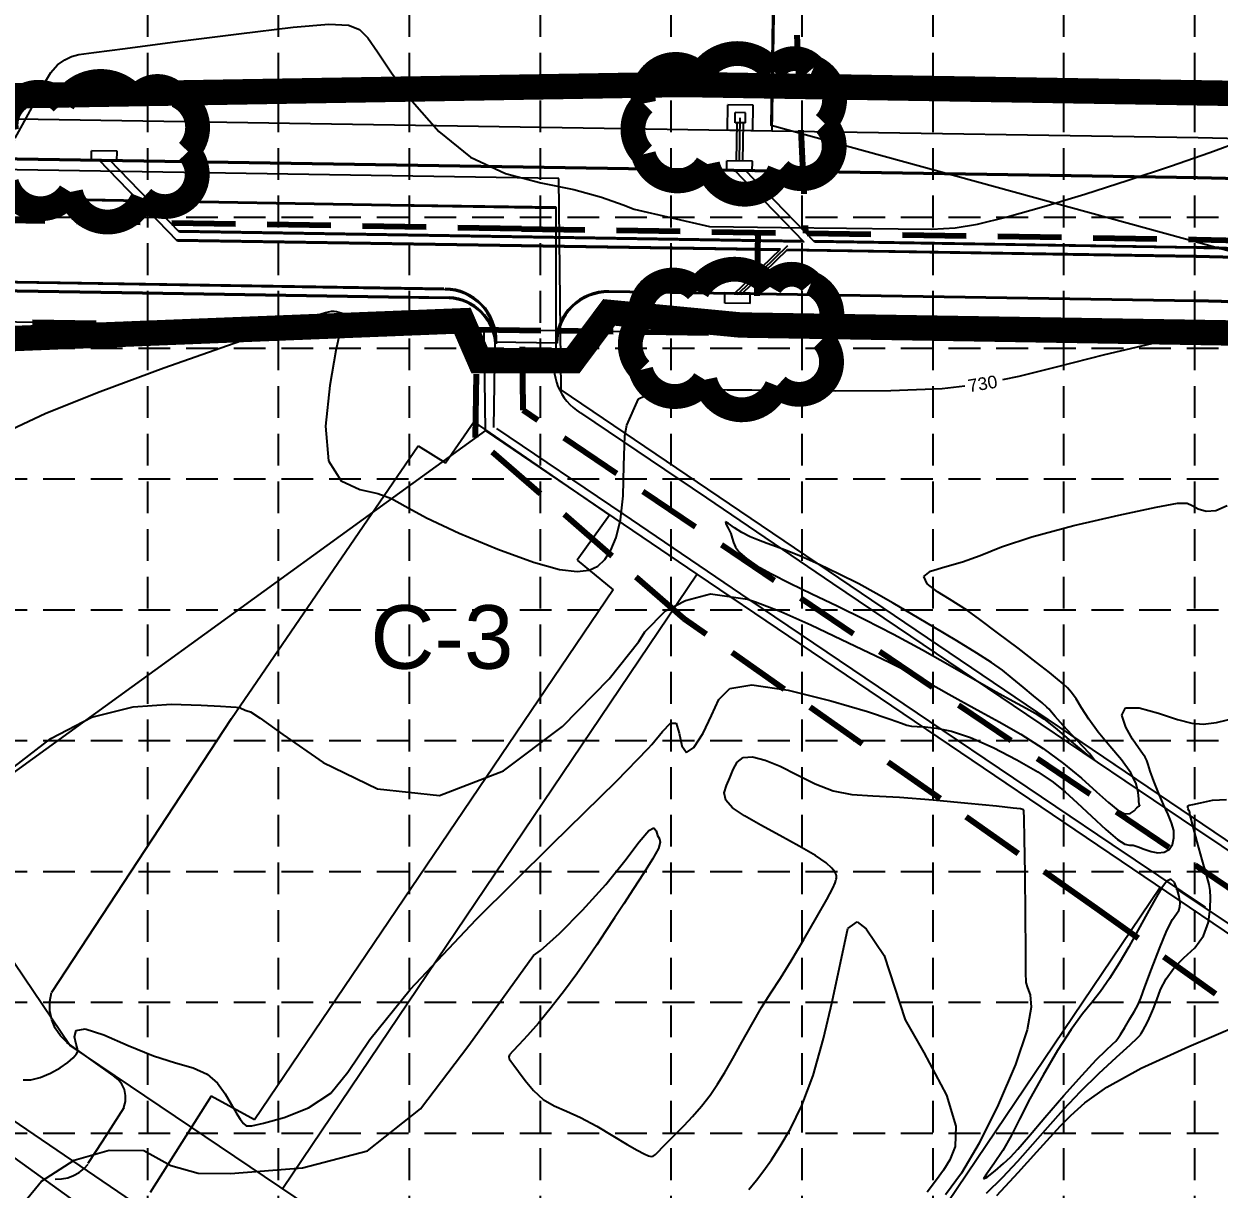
# Model space of a CAD drawing. Extents: x 3769 to 7071, y 3587 to 5652.
# Drawn here: x 4753.4 to 5223.6, y 4494.7 to 4953.3 of the extents above; entities that cross this region are included whole.
import ezdxf
from ezdxf.enums import TextEntityAlignment as Align

# ---------------------------------------------------------------- set-up
doc = ezdxf.new("R2010")
doc.units = 0
doc.header["$LTSCALE"] = 100
doc.header["$MEASUREMENT"] = 0
for name, pattern in [('CENTERX2', [4, 2.5, -0.5, 0.5, -0.5]), ('DASHED2', [0.375, 0.25, -0.125]), ('HIDDEN', [0.375, 0.25, -0.125])]:
    doc.linetypes.add(name, pattern=pattern)
doc.layers.get('0').update_dxf_attribs({"linetype": 'CONTINUOUS'})
for name, color, linetype in [('1 STORM PIPE', 5, 'CONTINUOUS'), ('ADJACENT', 3, 'CONTINUOUS'), ('BOUNDARY', 1, 'CONTINUOUS'), ('DRAINAGE', 12, 'DASHED2'), ('EC', 43, 'CONTINUOUS'), ('GRID', 254, 'HIDDEN'), ('LEGEND', 7, 'CONTINUOUS'), ('Limits of disturbance', 1, 'CONTINUOUS'), ('LOTLINE', 5, 'CONTINUOUS'), ('OLD-LINE', 4, 'DASHED2'), ('P-PARKLT', 7, 'CONTINUOUS'), ('P-PAVRD', 6, 'CONTINUOUS'), ('PC', 43, 'CONTINUOUS'), ('ROAD', 7, 'CONTINUOUS')]:
    doc.layers.add(name, color=color, linetype=linetype)
doc.styles.get("Standard").update_dxf_attribs({"font": 'ARIAL.TTF'})

msp = doc.modelspace()

# ---------------------------------------------------------------- linework, layer by layer
at = {"color": 7}
for p, q in [((5215.14, 4892.51), (4721.15, 4900.34)), ((5215.15, 4893.01), (4721.16, 4900.84)), ((4919.16, 4848.69), (4729.37, 4851.7)), ((4918.52, 4849.2), (4729.38, 4852.2)), ((5214.37, 4844.01), (4983.51, 4847.67)), ((5214.38, 4844.51), (4983.52, 4848.17)), ((4963.2, 4827.64), (4938.83, 4828.07))]:
    msp.add_line(p, q, dxfattribs=at)
msp.add_lwpolyline([(5276.58, 5540.48), (6243.48, 4961.4), (6026.44, 4644.59), (5047.33, 4913.34), (5057.11, 5540.48)], dxfattribs=at)
for centre, radius, start, end in [((5205.25, 4268.59), 624, 73, 89.09194), ((5205.25, 4268.59), 624.5, 73, 89.09194), ((4918.84, 4828.69), 20, 358.9743, 89.0919), ((4918.84, 4828.69), 20.5, 358.9743, 89.0919), ((4983.2, 4827.67), 20.5, 89.0919, 180.1061), ((4983.2, 4827.67), 20, 89.0919, 180.1061), ((5205.25, 4268.59), 575.5, 73, 89.09194), ((5205.25, 4268.59), 576, 73, 89.09194)]:
    msp.add_arc(centre, radius, start, end, dxfattribs=at)
at = {"layer": '1 STORM PIPE'}
for p, q in [((5030.16, 4911.44), (5030.32, 4921.44)), ((5040.32, 4921.28), (5030.32, 4921.44)), ((5040.16, 4911.28), (5040.32, 4921.28)), ((5033.21, 4914.39), (5033.27, 4918.39)), ((5037.21, 4914.33), (5033.21, 4914.39)), ((5037.27, 4918.33), (5033.27, 4918.39)), ((5033.72, 4899.38), (5033.96, 4914.38)), ((5036.22, 4899.34), (5036.46, 4914.34)), ((5037.21, 4914.33), (5037.27, 4918.33)), ((5040.16, 4911.28), (5030.16, 4911.44)), ((4779.94, 4899.4), (4780, 4903.4)), ((4790, 4903.25), (4780, 4903.4)), ((4789.94, 4899.25), (4790, 4903.25)), ((4789.94, 4899.25), (4779.94, 4899.4)), ((4813.82, 4867.86), (4782.82, 4899.86)), ((4814.62, 4871.35), (4787.07, 4899.79)), ((5029.91, 4895.44), (5029.97, 4899.44)), ((5039.9, 4895.28), (5029.91, 4895.44)), ((5039.97, 4899.28), (5029.97, 4899.44)), ((5060.34, 4867.46), (5032.79, 4895.9)), ((5064.59, 4867.39), (5037.03, 4895.83)), ((5039.9, 4895.28), (5039.97, 4899.28)), ((5059.85, 4867.96), (4814.13, 4871.86)), ((5051.01, 4864.6), (4813.33, 4868.37)), ((5050.5, 4864.11), (4813.82, 4867.86)), ((5060.34, 4867.46), (4814.62, 4871.35)), ((5214.71, 4865.51), (5064.09, 4867.9)), ((5214.7, 4865.01), (5064.59, 4867.39)), ((5032.72, 4846.89), (5051.01, 4864.6)), ((5035.55, 4846.85), (5053.83, 4864.56)), ((5214.65, 4861.51), (5053.33, 4864.07)), ((5214.66, 4862.01), (5053.83, 4864.56)), ((5029.08, 4843.45), (5029.14, 4847.45)), ((5039.14, 4847.29), (5029.14, 4847.45)), ((5039.08, 4843.29), (5039.14, 4847.29)), ((5039.08, 4843.29), (5029.08, 4843.45))]:
    msp.add_line(p, q, dxfattribs=at)
at = {"layer": '1 STORM PIPE', "linetype": 'CENTERX2'}
for p, q in [((5034.97, 4899.36), (5035.24, 4916.36)), ((5034.14, 4846.87), (5053.94, 4866.06))]:
    msp.add_line(p, q, dxfattribs=at)
at = {"layer": '1 STORM PIPE'}
for radius, start in [(596.5, 80.0004), (597, 80.05295), (593, 73), (593.5, 73)]:
    msp.add_arc((5205.25, 4268.59), radius, start, 89.09194, dxfattribs=at)
at = {"layer": 'ADJACENT', "color": 7}
for p, q in [((4934.5, 4832.95), (4704.23, 4836.6)), ((4934.92, 4793.22), (4934.5, 4832.95)), ((4964.75, 4809.25), (4964.5, 4832.47)), ((5035.07, 4761.63), (4964.75, 4809.25)), ((4934.92, 4793.22), (4716.3, 4634.7)), ((5018.25, 4736.79), (4934.92, 4793.22)), ((5217.24, 4638.28), (5035.07, 4761.63)), ((5320.74, 4568.19), (5035.07, 4761.63)), ((5018.25, 4736.79), (4855.26, 4494.84)), ((5303.92, 4543.35), (5018.25, 4736.79)), ((4674.38, 4694.86), (4771.53, 4551.24)), ((5200.42, 4613.44), (5037.72, 4371.92)), ((5140.54, 4302.66), (4771.53, 4551.24))]:
    msp.add_line(p, q, dxfattribs=at)
at = {"layer": 'BOUNDARY', "color": 7}
for p, q in [((4963.87, 4892.49), (4709.01, 4896.53)), ((4963.87, 4892.49), (4709.01, 4896.53)), ((4964.5, 4832.47), (4963.87, 4892.49)), ((4964.5, 4832.47), (4963.87, 4892.49)), ((5214.13, 4828.51), (4964.5, 4832.47)), ((5214.13, 4828.51), (4964.5, 4832.47))]:
    msp.add_line(p, q, dxfattribs=at)
msp.add_arc((5205.25, 4268.59), 560, 73, 89.0919, dxfattribs=at)
msp.add_arc((5205.25, 4268.59), 560, 73, 89.0919, dxfattribs=at)
at = {"layer": 'DRAINAGE', "color": 3, "lineweight": 80}
for p, q in [((5050.94, 5098.79), (5060.86, 4870.95)), ((4949.08, 4872.72), (4682.26, 4876.95)), ((4949.08, 4872.72), (5214.76, 4868.51)), ((5042.11, 4871.25), (5041.48, 4831.25)), ((5214.76, 4868.51), (5242.36, 4867.88)), ((4931.76, 4832.99), (4716.9, 4836.4)), ((4931.09, 4790.51), (4931.76, 4832.99)), ((4931.76, 4832.99), (4964.5, 4832.47)), ((4949.83, 4801.23), (4949.5, 4832.71)), ((5060.23, 4830.95), (4964.5, 4832.47)), ((5452.37, 4460.95), (4949.83, 4801.23)), ((5013.17, 4719.18), (4931.09, 4790.51)), ((5175.2, 4605.24), (5013.17, 4719.18)), ((5283.17, 4527.87), (5175.2, 4605.24))]:
    msp.add_line(p, q, dxfattribs=at)
at = {"layer": 'EC', "color": 44}
for p, q in [((4837.88, 4949.45, 732), (4859.33, 4951.99, 732)), ((4859.33, 4951.99, 732), (4873.32, 4953.18, 732)), ((4873.32, 4953.18, 732), (4881.09, 4952.89, 732)), ((4881.09, 4952.89, 732), (4885.38, 4951.13, 732)), ((4813.75, 4946.36, 732), (4837.88, 4949.45, 732)), ((4885.38, 4951.13, 732), (4888.68, 4947.79, 732)), ((4888.68, 4947.79, 732), (4892.48, 4942.33, 732)), ((4780.89, 4942.09, 732), (4793.2, 4943.68, 732)), ((4793.2, 4943.68, 732), (4813.75, 4946.36, 732)), ((4892.48, 4942.33, 732), (4897.98, 4934.09, 732)), ((4766.61, 4937.18, 732), (4769.46, 4939.2, 732)), ((4769.46, 4939.2, 732), (4772.15, 4940.45, 732)), ((4772.15, 4940.45, 732), (4775.03, 4941.23, 732)), ((4775.03, 4941.23, 732), (4780.89, 4942.09, 732)), ((4761.26, 4929.67, 732), (4763.9, 4934.19, 732)), ((4763.9, 4934.19, 732), (4766.61, 4937.18, 732)), ((4897.98, 4934.09, 732), (4906.11, 4922.94, 732)), ((4757.22, 4921.78, 732), (4761.26, 4929.67, 732)), ((4749.99, 4908.35, 732), (4757.22, 4921.78, 732)), ((4906.11, 4922.94, 732), (4916.67, 4910.98, 732)), ((4916.67, 4910.98, 732), (4929.13, 4900.85, 732)), ((5219.91, 4902.77, 732), (5233.42, 4907.65, 732)), ((4929.13, 4900.85, 732), (4942.88, 4894.47, 732)), ((5204.51, 4897.37, 732), (5219.91, 4902.77, 732)), ((5187.78, 4891.76, 732), (5204.51, 4897.37, 732)), ((4942.88, 4894.47, 732), (4956.81, 4890.82, 732)), ((4956.81, 4890.82, 732), (4969.71, 4888.16, 732)), ((5170.81, 4886.31, 732), (5187.78, 4891.76, 732)), ((4969.71, 4888.16, 732), (4980.56, 4885.15, 732)), ((5154.65, 4881.41, 732), (5170.81, 4886.31, 732)), ((4980.56, 4885.15, 732), (4989.1, 4882.09, 732)), ((4989.1, 4882.09, 732), (4993.42, 4880.41, 732)), ((5140.26, 4877.37, 732), (5154.65, 4881.41, 732)), ((4993.42, 4880.41, 732), (5023.14, 4873.54, 732)), ((5128.57, 4874.51, 732), (5140.26, 4877.37, 732)), ((5023.14, 4873.54, 732), (5051.43, 4873.18, 732)), ((5051.43, 4873.18, 732), (5077.04, 4872.86, 732)), ((5077.04, 4872.86, 732), (5097.28, 4872.61, 732)), ((5097.28, 4872.61, 732), (5110.57, 4872.52, 732)), ((5110.57, 4872.52, 732), (5119.71, 4873.01, 732)), ((5119.71, 4873.01, 732), (5128.57, 4874.51, 732)), ((5198.82, 4763.14, 728), (5207.23, 4764.61, 728)), ((5207.23, 4764.61, 728), (5211.01, 4764.67, 728)), ((5211.01, 4764.67, 728), (5212.96, 4763.79, 728)), ((5212.96, 4763.79, 728), (5215.37, 4762.48, 728)), ((5222.31, 4761.73, 728), (5226.72, 4763.72, 728)), ((5166.43, 4755.83, 728), (5184.17, 4760.01, 728)), ((5184.17, 4760.01, 728), (5198.82, 4763.14, 728)), ((5215.37, 4762.48, 728), (5218.54, 4761.51, 728)), ((5218.54, 4761.51, 728), (5222.31, 4761.73, 728)), ((5149.94, 4751.41, 728), (5166.43, 4755.83, 728)), ((5137.97, 4747.44, 728), (5149.94, 4751.41, 728)), ((5129.54, 4744.12, 728), (5137.97, 4747.44, 728)), ((5115.73, 4739.59, 728), (5122.6, 4741.52, 728)), ((5122.6, 4741.52, 728), (5129.54, 4744.12, 728)), ((5107.39, 4735.77, 728), (5110.07, 4737.88, 728)), ((5108.81, 4732.91, 728), (5107.39, 4735.77, 728)), ((5110.07, 4737.88, 728), (5115.73, 4739.59, 728)), ((5112.88, 4729.72, 728), (5108.81, 4732.91, 728)), ((5005.75, 4722.25, 728), (5013.65, 4726.35, 728)), ((5013.65, 4726.35, 728), (5023.47, 4729, 728)), ((5023.47, 4729, 728), (5038.08, 4726.82, 728)), ((5038.08, 4726.82, 728), (5041.27, 4725.81, 728)), ((5117.48, 4726.85, 728), (5112.88, 4729.72, 728)), ((5121.1, 4724.65, 728), (5117.48, 4726.85, 728)), ((4997.63, 4714.01, 728), (5005.75, 4722.25, 728)), ((5041.27, 4725.81, 728), (5051.15, 4721.98, 728)), ((5051.15, 4721.98, 728), (5062.92, 4716.78, 728)), ((5124.6, 4722.36, 728), (5121.1, 4724.65, 728)), ((5129.42, 4718.91, 728), (5124.6, 4722.36, 728)), ((5062.92, 4716.78, 728), (5075.06, 4711.06, 728)), ((5136.46, 4713.66, 728), (5129.42, 4718.91, 728)), ((4995.34, 4710.21, 728), (4997.63, 4714.01, 728)), ((5144.5, 4707.56, 728), (5136.46, 4713.66, 728)), ((4983.64, 4695.49, 728), (4995.34, 4710.21, 728)), ((5075.06, 4711.06, 728), (5085.77, 4705.89, 728)), ((5151.74, 4701.98, 728), (5144.5, 4707.56, 728)), ((5085.77, 4705.89, 728), (5093.75, 4702.03, 728)), ((5093.75, 4702.03, 728), (5099.58, 4699.18, 728)), ((5099.58, 4699.18, 728), (5104.35, 4696.75, 728)), ((5156.82, 4697.98, 728), (5151.74, 4701.98, 728)), ((5160.07, 4695.33, 728), (5156.82, 4697.98, 728)), ((4965.25, 4676.76, 728), (4983.64, 4695.49, 728)), ((5031.16, 4691.7, 726), (5039.79, 4693.13, 726)), ((5039.79, 4693.13, 726), (5054.12, 4691.06, 726)), ((5104.35, 4696.75, 728), (5108.92, 4694.26, 728)), ((5108.92, 4694.26, 728), (5113.29, 4691.78, 728)), ((5162.23, 4693.5, 728), (5160.07, 4695.33, 728)), ((5163.94, 4691.95, 728), (5162.23, 4693.5, 728)), ((5026.76, 4687.34, 726), (5031.16, 4691.7, 726)), ((5054.12, 4691.06, 726), (5070.81, 4686.93, 726)), ((5113.29, 4691.78, 728), (5117.25, 4689.52, 728)), ((5117.25, 4689.52, 728), (5120.77, 4687.54, 728)), ((5165.55, 4690.18, 728), (5163.94, 4691.95, 728)), ((5167.33, 4687.71, 728), (5165.55, 4690.18, 728)), ((4780.09, 4680.39, 728), (4796.39, 4684.54, 728)), ((4796.39, 4684.54, 728), (4811.27, 4685.55, 728)), ((4811.27, 4685.55, 728), (4823.09, 4685.13, 728)), ((4823.09, 4685.13, 728), (4830.68, 4684.72, 728)), ((4830.68, 4684.72, 728), (4834.84, 4684.51, 728)), ((4834.84, 4684.51, 728), (4836.86, 4684.4, 728)), ((4836.86, 4684.4, 728), (4837.88, 4684.27, 728)), ((4837.88, 4684.27, 728), (4838.44, 4684.11, 728)), ((4838.44, 4684.11, 728), (4838.9, 4683.88, 728)), ((4838.9, 4683.88, 728), (4839.57, 4683.57, 728)), ((5023.92, 4681.08, 726), (5026.76, 4687.34, 726)), ((5070.81, 4686.93, 726), (5085.32, 4682.64, 726)), ((5120.77, 4687.54, 728), (5124.66, 4685.4, 728)), ((5124.66, 4685.4, 728), (5129.89, 4682.57, 728)), ((5169.53, 4684.16, 728), (5167.33, 4687.71, 728)), ((5172.37, 4679.68, 728), (5169.53, 4684.16, 728)), ((5185.37, 4681.25, 726), (5186.73, 4684.15, 726)), ((5186.73, 4684.15, 726), (5192.11, 4684.05, 726)), ((5192.11, 4684.05, 726), (5199.77, 4681.99, 726)), ((4764, 4671.99, 728), (4780.09, 4680.39, 728)), ((4839.57, 4683.57, 728), (4840.39, 4683.25, 728)), ((4840.39, 4683.25, 728), (4841.25, 4682.98, 728)), ((4841.25, 4682.98, 728), (4842.49, 4682.49, 728)), ((4842.49, 4682.49, 728), (4846.26, 4680.05, 728)), ((4846.26, 4680.05, 728), (4855.2, 4673.59, 728)), ((5020.56, 4674.15, 726), (5023.92, 4681.08, 726)), ((5085.32, 4682.64, 726), (5094.24, 4679.71, 726)), ((5094.24, 4679.71, 726), (5098.66, 4678.07, 726)), ((5129.89, 4682.57, 728), (5137.12, 4678.61, 728)), ((5176.05, 4674.55, 728), (5172.37, 4679.68, 728)), ((5186.93, 4676.55, 726), (5185.37, 4681.25, 726)), ((5199.77, 4681.99, 726), (5207.26, 4679.56, 726)), ((5207.26, 4679.56, 726), (5212.83, 4678.07, 726)), ((5222.61, 4678.37, 726), (5229.73, 4680.07, 726)), ((4942.08, 4659.26, 728), (4965.25, 4676.76, 728)), ((5000.47, 4669.73, 726), (5004.66, 4674.8, 726)), ((5004.66, 4674.8, 726), (5007.83, 4678.02, 726)), ((5007.83, 4678.02, 726), (5009.96, 4678.02, 726)), ((5009.96, 4678.02, 726), (5011.21, 4674.2, 726)), ((5098.66, 4678.07, 726), (5100.81, 4677.28, 726)), ((5100.81, 4677.28, 726), (5102.62, 4676.92, 726)), ((5102.62, 4676.92, 726), (5104.86, 4676.75, 726)), ((5104.86, 4676.75, 726), (5107.98, 4676.57, 726)), ((5107.98, 4676.57, 726), (5112.4, 4676.12, 726)), ((5112.4, 4676.12, 726), (5118.29, 4674.93, 726)), ((5118.29, 4674.93, 726), (5125.8, 4672.48, 726)), ((5137.12, 4678.61, 728), (5145.63, 4673.7, 728)), ((5180.59, 4669.06, 728), (5176.05, 4674.55, 728)), ((5189.59, 4671.8, 726), (5186.93, 4676.55, 726)), ((5212.83, 4678.07, 726), (5217.4, 4677.71, 726)), ((5217.4, 4677.71, 726), (5222.61, 4678.37, 726)), ((4749.56, 4660.88, 728), (4764, 4671.99, 728)), ((4855.2, 4673.59, 728), (4871.1, 4662.54, 728)), ((4998.99, 4668.13, 726), (5000.47, 4669.73, 726)), ((5011.21, 4674.2, 726), (5012.28, 4669.2, 726)), ((5016.97, 4668.55, 726), (5020.56, 4674.15, 726)), ((5125.8, 4672.48, 726), (5134.78, 4668.49, 726)), ((5145.63, 4673.7, 728), (5154.36, 4668.12, 728)), ((5191.87, 4668.38, 726), (5189.59, 4671.8, 726)), ((4986.48, 4655.23, 726), (4998.99, 4668.13, 726)), ((5012.28, 4669.2, 726), (5014.01, 4666.48, 726)), ((5014.01, 4666.48, 726), (5016.97, 4668.55, 726)), ((5134.78, 4668.49, 726), (5144.08, 4663.66, 726)), ((5154.36, 4668.12, 728), (5162.41, 4662.2, 728)), ((5185.2, 4663.58, 728), (5180.59, 4669.06, 728)), ((5193.51, 4666.18, 726), (5191.87, 4668.38, 726)), ((5194.58, 4664.69, 726), (5193.51, 4666.18, 726)), ((4871.1, 4662.54, 728), (4892.45, 4652.25, 728)), ((5032.4, 4659.83, 724), (5033.95, 4662.71, 724)), ((5033.95, 4662.71, 724), (5036.36, 4664.54, 724)), ((5036.36, 4664.54, 724), (5040.09, 4664.8, 724)), ((5040.09, 4664.8, 724), (5045.04, 4663.57, 724)), ((5045.04, 4663.57, 724), (5050.95, 4661.1, 724)), ((5050.95, 4661.1, 724), (5057.58, 4657.74, 724)), ((5144.08, 4663.66, 726), (5152.25, 4658.89, 726)), ((5162.41, 4662.2, 728), (5169.48, 4656.38, 728)), ((5188.9, 4658.5, 728), (5185.2, 4663.58, 728)), ((5195.18, 4663.4, 726), (5194.58, 4664.69, 726)), ((5195.69, 4661.76, 726), (5195.18, 4663.4, 726)), ((5196.5, 4659.16, 726), (5195.69, 4661.76, 726)), ((4916.91, 4649.62, 728), (4942.08, 4659.26, 728)), ((5029.74, 4653.54, 724), (5031.12, 4656.6, 724)), ((5031.12, 4656.6, 724), (5032.4, 4659.83, 724)), ((5057.58, 4657.74, 724), (5064.63, 4654.24, 724)), ((5152.25, 4658.89, 726), (5158.33, 4654.85, 726)), ((5169.48, 4656.38, 728), (5175.42, 4651.11, 728)), ((5190.98, 4654.17, 728), (5188.9, 4658.5, 728)), ((5197.92, 4655.27, 726), (5196.5, 4659.16, 726)), ((4892.45, 4652.25, 728), (4916.91, 4649.62, 728)), ((4961.16, 4630.5, 726), (4986.48, 4655.23, 726)), ((5028.9, 4650.66, 724), (5029.74, 4653.54, 724)), ((5064.63, 4654.24, 724), (5071.8, 4651.47, 724)), ((5071.8, 4651.47, 724), (5079.05, 4650.02, 724)), ((5158.33, 4654.85, 726), (5163.1, 4651.06, 726)), ((5163.1, 4651.06, 726), (5167.83, 4646.74, 726)), ((5175.42, 4651.11, 728), (5180.13, 4646.83, 728)), ((5191.8, 4650.75, 728), (5190.98, 4654.17, 728)), ((5191.97, 4648.35, 728), (5191.8, 4650.75, 728)), ((5199.76, 4650.64, 726), (5197.92, 4655.27, 726)), ((5029.5, 4647.8, 724), (5028.9, 4650.66, 724)), ((5032.2, 4644.81, 724), (5029.5, 4647.8, 724)), ((5079.05, 4650.02, 724), (5087.32, 4649.42, 724)), ((5087.32, 4649.42, 724), (5097.82, 4648.89, 724)), ((5097.82, 4648.89, 724), (5111.06, 4647.9, 724)), ((5111.06, 4647.9, 724), (5124.76, 4646.63, 724)), ((5124.76, 4646.63, 724), (5136, 4645.49, 724)), ((5167.83, 4646.74, 726), (5173.37, 4641.49, 726)), ((5180.13, 4646.83, 728), (5183.78, 4643.82, 728)), ((5192.04, 4647, 728), (5191.97, 4648.35, 728)), ((5192.12, 4646.39, 728), (5192.04, 4647, 728)), ((5192.22, 4646.12, 728), (5192.12, 4646.39, 728)), ((5192.33, 4645.89, 728), (5192.22, 4646.12, 728)), ((5201.72, 4646.07, 726), (5199.76, 4650.64, 726)), ((5203.51, 4642.18, 726), (5201.72, 4646.07, 726)), ((5211.86, 4645.77, 724), (5213.29, 4646.08, 724)), ((5213.29, 4646.08, 724), (5216.23, 4646.71, 724)), ((5216.23, 4646.71, 724), (5220.96, 4647.7, 724)), ((5220.96, 4647.7, 724), (5226.57, 4648.02, 724)), ((5036.9, 4641.57, 724), (5032.2, 4644.81, 724)), ((5043.27, 4637.92, 724), (5036.9, 4641.57, 724)), ((5136, 4645.49, 724), (5142.59, 4644.78, 724)), ((5142.59, 4644.78, 724), (5145.47, 4644.42, 724)), ((5145.47, 4644.42, 724), (5146.35, 4644.2, 724)), ((5146.35, 4644.2, 724), (5146.66, 4643.59, 724)), ((5146.66, 4643.59, 724), (5146.82, 4640.55, 724)), ((5173.37, 4641.49, 726), (5179.02, 4636.25, 726)), ((5183.78, 4643.82, 728), (5186.55, 4642.33, 728)), ((5186.55, 4642.33, 728), (5188.65, 4642.46, 728)), ((5188.65, 4642.46, 728), (5190.17, 4643.52, 728)), ((5190.17, 4643.52, 728), (5191.23, 4644.69, 728)), ((5191.23, 4644.69, 728), (5191.9, 4645.32, 728)), ((5191.9, 4645.32, 728), (5192.27, 4645.51, 728)), ((5192.27, 4645.51, 728), (5192.42, 4645.54, 728)), ((5192.42, 4645.67, 728), (5192.33, 4645.89, 728)), ((5192.42, 4645.54, 728), (5192.42, 4645.67, 728)), ((5204.92, 4638.85, 726), (5203.51, 4642.18, 726)), ((5211.32, 4644.97, 724), (5211.37, 4645.48, 724)), ((5211.49, 4644.32, 724), (5211.32, 4644.97, 724)), ((5211.37, 4645.48, 724), (5211.86, 4645.77, 724)), ((5211.73, 4643.71, 724), (5211.49, 4644.32, 724)), ((5211.92, 4643.27, 724), (5211.73, 4643.71, 724)), ((5212.04, 4642.96, 724), (5211.92, 4643.27, 724)), ((5212.1, 4642.7, 724), (5212.04, 4642.96, 724)), ((5212.14, 4642.25, 724), (5212.1, 4642.7, 724)), ((5212.45, 4640.78, 724), (5212.14, 4642.25, 724)), ((4999.22, 4635.88, 724), (5001.25, 4636.93, 724)), ((5001.25, 4636.93, 724), (5002.16, 4635.69, 724)), ((5050.82, 4633.84, 724), (5043.27, 4637.92, 724)), ((5146.82, 4640.55, 724), (5146.95, 4632.7, 724)), ((5205.75, 4635.81, 726), (5204.92, 4638.85, 726)), ((5213.34, 4637.31, 724), (5212.45, 4640.78, 724)), ((5214.97, 4631.33, 724), (5213.34, 4637.31, 724)), ((4995.43, 4631.32, 724), (4999.22, 4635.88, 724)), ((5002.16, 4635.69, 724), (5002.7, 4633.82, 724)), ((5002.7, 4633.82, 724), (5003.39, 4632.52, 724)), ((5003.39, 4632.52, 724), (5003.73, 4631.19, 724)), ((5058.43, 4629.71, 724), (5050.82, 4633.84, 724)), ((5146.95, 4632.7, 724), (5147.15, 4618.83, 724)), ((5179.02, 4636.25, 726), (5183.67, 4632.28, 726)), ((5183.67, 4632.28, 726), (5186.57, 4630.47, 726)), ((5205.23, 4630.27, 726), (5205.86, 4632.88, 726)), ((5205.86, 4632.88, 726), (5205.75, 4635.81, 726)), ((4931.29, 4600.81, 726), (4961.16, 4630.5, 726)), ((4989.78, 4623.86, 724), (4995.43, 4631.32, 724)), ((5002.98, 4628.76, 724), (5000.63, 4624.51, 724)), ((5003.73, 4631.19, 724), (5002.98, 4628.76, 724)), ((5064.8, 4626.01, 724), (5058.43, 4629.71, 724)), ((5186.57, 4630.47, 726), (5188.3, 4630.1, 726)), ((5188.3, 4630.1, 726), (5189.78, 4630.03, 726)), ((5189.78, 4630.03, 726), (5191.76, 4629.42, 726)), ((5191.76, 4629.42, 726), (5194.19, 4628.44, 726)), ((5194.19, 4628.44, 726), (5196.85, 4627.52, 726)), ((5196.85, 4627.52, 726), (5199.5, 4627.06, 726)), ((5199.5, 4627.06, 726), (5201.93, 4627.28, 726)), ((5201.93, 4627.28, 726), (5203.9, 4628.32, 726)), ((5203.9, 4628.32, 726), (5205.23, 4630.27, 726)), ((5216.93, 4624.34, 724), (5214.97, 4631.33, 724)), ((4982.27, 4614.54, 724), (4989.78, 4623.86, 724)), ((5000.63, 4624.51, 724), (4997.14, 4618.93, 724)), ((5068.97, 4623.11, 724), (5064.8, 4626.01, 724)), ((5071.28, 4620.99, 724), (5068.97, 4623.11, 724)), ((5218.64, 4618.32, 724), (5216.93, 4624.34, 724)), ((4997.14, 4618.93, 724), (4993.2, 4612.87, 724)), ((5072.39, 4619.49, 724), (5071.28, 4620.99, 724)), ((5072.9, 4618.49, 724), (5072.39, 4619.49, 724)), ((5073.06, 4617.84, 724), (5072.9, 4618.49, 724)), ((5073.05, 4617.4, 724), (5073.06, 4617.84, 724)), ((5147.15, 4618.83, 724), (5147.37, 4602.47, 724)), ((5219.66, 4614.63, 724), (5218.64, 4618.32, 724)), ((4973.2, 4604.53, 724), (4982.27, 4614.54, 724)), ((5071.6, 4613.07, 724), (5072.59, 4615.24, 724)), ((5072.59, 4615.24, 724), (5072.88, 4616.15, 724)), ((5072.88, 4616.15, 724), (5072.98, 4616.67, 724)), ((5072.98, 4616.67, 724), (5073.02, 4617.05, 724)), ((5073.02, 4617.05, 724), (5073.05, 4617.4, 724)), ((5200.97, 4613.15, 726), (5198.45, 4608.78, 726)), ((5202.99, 4615.89, 726), (5200.97, 4613.15, 726)), ((5204.63, 4616.66, 726), (5202.99, 4615.89, 726)), ((5206, 4615.35, 726), (5204.63, 4616.66, 726)), ((5207.09, 4612.75, 726), (5206, 4615.35, 726)), ((5220.1, 4612.24, 724), (5219.66, 4614.63, 724)), ((4993.2, 4612.87, 724), (4989.38, 4607.02, 724)), ((5065.26, 4601.52, 724), (5069.27, 4608.68, 724)), ((5069.27, 4608.68, 724), (5071.6, 4613.07, 724)), ((5198.45, 4608.78, 726), (5195.34, 4603.13, 726)), ((5207.85, 4609.85, 726), (5207.09, 4612.75, 726)), ((5208.23, 4607.49, 726), (5207.85, 4609.85, 726)), ((5220.22, 4609.46, 724), (5220.1, 4612.24, 724)), ((5220.15, 4605.09, 724), (5220.22, 4609.46, 724)), ((4964.06, 4595.34, 724), (4973.2, 4604.53, 724)), ((4989.38, 4607.02, 724), (4985.74, 4601.45, 724)), ((5206.82, 4602.98, 726), (5207.74, 4604.29, 726)), ((5207.74, 4604.29, 726), (5208.2, 4605.68, 726)), ((5208.2, 4605.68, 726), (5208.23, 4607.49, 726)), ((5219.44, 4599.7, 724), (5220.15, 4605.09, 724)), ((4905.34, 4573.29, 726), (4931.29, 4600.81, 726)), ((4985.74, 4601.45, 724), (4982.25, 4596.1, 724)), ((5060.26, 4592.89, 724), (5065.26, 4601.52, 724)), ((5077.53, 4597.27, 722), (5081.19, 4599.81, 722)), ((5081.19, 4599.81, 722), (5084.74, 4597.15, 722)), ((5147.37, 4602.47, 724), (5147.49, 4588.35, 724)), ((5195.34, 4603.13, 726), (5191.8, 4596.7, 726)), ((5203.1, 4596.43, 726), (5205.32, 4600.75, 726)), ((5205.32, 4600.75, 726), (5206.82, 4602.98, 726)), ((5217.5, 4594.31, 724), (5219.44, 4599.7, 724)), ((4956.61, 4588.62, 724), (4964.06, 4595.34, 724)), ((4982.25, 4596.1, 724), (4978.81, 4590.85, 724)), ((5071.32, 4568.43, 722), (5077.53, 4597.27, 722)), ((5084.74, 4597.15, 722), (5091.77, 4586.61, 722)), ((5191.8, 4596.7, 726), (5188.04, 4590.01, 726)), ((5200.16, 4589.42, 726), (5203.1, 4596.43, 726)), ((5214.03, 4589.7, 724), (5217.5, 4594.31, 724)), ((4978.81, 4590.85, 724), (4975.15, 4585.41, 724)), ((5055.25, 4584.54, 724), (5060.26, 4592.89, 724)), ((5188.04, 4590.01, 726), (5184.25, 4583.56, 726)), ((5209.77, 4585.65, 724), (5214.03, 4589.7, 724)), ((4928.44, 4551.35, 724), (4953.81, 4586.65, 724)), ((4953.81, 4586.65, 724), (4956.61, 4588.62, 724)), ((4975.15, 4585.41, 724), (4970.95, 4579.46, 724)), ((5091.77, 4586.61, 722), (5100.06, 4561.25, 722)), ((5147.49, 4588.35, 724), (5147.48, 4579.97, 724)), ((5197.05, 4581.3, 726), (5200.16, 4589.42, 726)), ((5205.74, 4581.68, 724), (5209.77, 4585.65, 724)), ((5050.98, 4577.75, 724), (5055.25, 4584.54, 724)), ((5184.25, 4583.56, 726), (5180.54, 4577.63, 726)), ((5194.43, 4574.25, 726), (5197.05, 4581.3, 726)), ((5202.72, 4577.46, 724), (5205.74, 4581.68, 724)), ((4970.95, 4579.46, 724), (4966.05, 4572.83, 724)), ((5047.24, 4571.95, 724), (5050.98, 4577.75, 724)), ((5147.48, 4579.97, 724), (5147.6, 4575.99, 724)), ((5147.6, 4575.99, 724), (5148.17, 4573.86, 724)), ((5180.54, 4577.63, 726), (5176.97, 4572.5, 726)), ((5200.61, 4573.2, 724), (5202.72, 4577.46, 724)), ((4889.5, 4553.5, 726), (4905.34, 4573.29, 726)), ((4966.05, 4572.83, 724), (4960.83, 4566.09, 724)), ((5043.59, 4566.09, 724), (5047.24, 4571.95, 724)), ((5148.17, 4573.86, 724), (5149.25, 4571.19, 724)), ((5149.25, 4571.19, 724), (5149.69, 4566.23, 724)), ((5176.97, 4572.5, 726), (5173.52, 4568.16, 726)), ((5176.97, 4572.5, 726), (5176.97, 4572.5, 726)), ((5192.76, 4569.8, 726), (5194.43, 4574.25, 726)), ((5199.05, 4569.23, 724), (5200.61, 4573.2, 724)), ((4960.83, 4566.09, 724), (4955.84, 4559.97, 724)), ((5039.72, 4559.46, 724), (5043.59, 4566.09, 724)), ((5067.98, 4553.95, 722), (5071.32, 4568.43, 722)), ((5149.69, 4566.23, 724), (5148.08, 4557.35, 724)), ((5173.52, 4568.16, 726), (5169.83, 4563.6, 726)), ((5190.36, 4564.77, 726), (5191.62, 4567.13, 726)), ((5191.62, 4567.13, 726), (5192.76, 4569.8, 726)), ((5197.75, 4565.82, 724), (5199.05, 4569.23, 724)), ((5169.83, 4563.6, 726), (5165.41, 4557.54, 726)), ((5186.51, 4558.33, 726), (5188.54, 4561.68, 726)), ((5188.54, 4561.68, 726), (5190.36, 4564.77, 726)), ((5195.55, 4560.61, 724), (5196.6, 4562.98, 724)), ((5196.6, 4562.98, 724), (5197.75, 4565.82, 724)), ((4773.31, 4554.55, 726), (4773.98, 4557.14, 726)), ((4773.98, 4557.14, 726), (4777.48, 4557.8, 726)), ((4777.48, 4557.8, 726), (4784.77, 4555.42, 726)), ((4955.84, 4559.97, 724), (4951.52, 4555.08, 724)), ((5035.82, 4552.51, 724), (5039.72, 4559.46, 724)), ((5100.06, 4561.25, 722), (5107.5, 4548.47, 722)), ((5148.08, 4557.35, 724), (5143.47, 4543.77, 724)), ((5165.41, 4557.54, 726), (5160.04, 4549.17, 726)), ((5184.83, 4555.56, 726), (5186.51, 4558.33, 726)), ((5193.14, 4556.13, 724), (5193.74, 4557.17, 724)), ((5193.74, 4557.17, 724), (5194.57, 4558.67, 724)), ((5194.57, 4558.67, 724), (5195.55, 4560.61, 724)), ((5211.75, 4550.75, 722), (5231.35, 4559.19, 722)), ((4773.91, 4551.71, 726), (4773.31, 4554.55, 726)), ((4784.77, 4555.42, 726), (4794.42, 4551.25, 726)), ((4880.82, 4540.65, 726), (4889.5, 4553.5, 726)), ((4951.52, 4555.08, 724), (4948.1, 4551.45, 724)), ((5032.23, 4546.05, 724), (5035.82, 4552.51, 724)), ((5063.94, 4539.37, 722), (5067.98, 4553.95, 722)), ((5181.69, 4551.68, 726), (5183.02, 4552.94, 726)), ((5183.02, 4552.94, 726), (5183.83, 4553.95, 726)), ((5183.83, 4553.95, 726), (5184.83, 4555.56, 726)), ((5188.59, 4551.52, 724), (5191.51, 4554.22, 724)), ((5191.51, 4554.22, 724), (5192.68, 4555.42, 724)), ((5192.68, 4555.42, 724), (5193.14, 4556.13, 724)), ((4772.73, 4546.4, 726), (4774.02, 4547.88, 726)), ((4774.46, 4549.91, 726), (4773.91, 4551.71, 726)), ((4774.02, 4547.88, 726), (4774.55, 4548.86, 726)), ((4774.55, 4548.86, 726), (4774.46, 4549.91, 726)), ((4794.42, 4551.25, 726), (4804.4, 4547.11, 726)), ((4909.42, 4526.27, 724), (4928.44, 4551.35, 724)), ((4944.47, 4547.52, 724), (4944.1, 4546.67, 724)), ((4945.72, 4548.98, 724), (4944.47, 4547.52, 724)), ((4948.1, 4551.45, 724), (4945.72, 4548.98, 724)), ((5107.5, 4548.47, 722), (5116.31, 4531.63, 722)), ((5160.04, 4549.17, 726), (5154.33, 4539.54, 726)), ((5175.28, 4545.5, 726), (5179.21, 4549.38, 726)), ((5179.21, 4549.38, 726), (5181.69, 4551.68, 726)), ((5183.26, 4546.65, 724), (5188.59, 4551.52, 724)), ((5192.95, 4542.21, 722), (5211.75, 4550.75, 722)), ((4767.64, 4542.4, 726), (4770.61, 4544.51, 726)), ((4770.61, 4544.51, 726), (4772.73, 4546.4, 726)), ((4804.4, 4547.11, 726), (4813.01, 4544.35, 726)), ((4813.01, 4544.35, 726), (4820, 4542.35, 726)), ((4944.1, 4546.67, 724), (4944.35, 4545.99, 724)), ((4944.35, 4545.99, 724), (4945, 4545.03, 724)), ((4945, 4545.03, 724), (4946.15, 4543.46, 724)), ((4946.15, 4543.46, 724), (4947.97, 4540.97, 724)), ((5029.14, 4540.63, 724), (5032.23, 4546.05, 724)), ((5143.47, 4543.77, 724), (5136.74, 4527.84, 724)), ((5169.72, 4539.57, 726), (5175.28, 4545.5, 726)), ((5176.35, 4540.2, 724), (5183.26, 4546.65, 724)), ((4756.05, 4537.66, 726), (4759.82, 4538.62, 726)), ((4759.82, 4538.62, 726), (4763.88, 4540.33, 726)), ((4763.88, 4540.33, 726), (4767.64, 4542.4, 726)), ((4820, 4542.35, 726), (4825.45, 4539.97, 726)), ((4825.45, 4539.97, 726), (4829.51, 4536.43, 726)), ((4874.08, 4532.4, 726), (4880.82, 4540.65, 726)), ((4947.97, 4540.97, 724), (4950.58, 4537.42, 724)), ((5026.3, 4536.01, 724), (5029.14, 4540.63, 724)), ((5059.49, 4527.52, 722), (5063.94, 4539.37, 722)), ((5154.33, 4539.54, 726), (5149.14, 4530.17, 726)), ((5162.58, 4531.5, 726), (5169.72, 4539.57, 726)), ((5169.07, 4533.05, 724), (5176.35, 4540.2, 724)), ((5179.45, 4534.79, 722), (5192.95, 4542.21, 722)), ((4753.03, 4537.67, 726), (4756.05, 4537.66, 726)), ((4829.51, 4536.43, 726), (4832.51, 4532.21, 726)), ((4950.58, 4537.42, 724), (4953.88, 4533.47, 724)), ((4953.88, 4533.47, 724), (4957.71, 4529.94, 724)), ((5023.31, 4531.7, 724), (5026.3, 4536.01, 724)), ((5170.8, 4528.65, 722), (5179.45, 4534.79, 722)), ((4832.51, 4532.21, 726), (4834.85, 4528.08, 726)), ((4865.32, 4526.71, 726), (4874.08, 4532.4, 726)), ((4957.71, 4529.94, 724), (4961.97, 4527.4, 724)), ((5019.93, 4527.36, 724), (5023.31, 4531.7, 724)), ((5116.31, 4531.63, 722), (5120.04, 4519.49, 722)), ((5149.14, 4530.17, 726), (5145.09, 4522.25, 726)), ((5155.07, 4522.79, 726), (5162.58, 4531.5, 726)), ((5162.36, 4525.95, 724), (5169.07, 4533.05, 724)), ((5165.27, 4523.68, 722), (5170.8, 4528.65, 722)), ((4834.85, 4528.08, 726), (4836.84, 4524.71, 726)), ((4836.84, 4524.71, 726), (4838.5, 4522.19, 726)), ((4855.71, 4522.9, 726), (4865.32, 4526.71, 726)), ((4888.59, 4509.69, 724), (4909.42, 4526.27, 724)), ((4961.97, 4527.4, 724), (4966.79, 4525.31, 724)), ((4966.79, 4525.31, 724), (4972.37, 4522.83, 724)), ((5016.42, 4523.23, 724), (5019.93, 4527.36, 724)), ((5055.01, 4518.44, 722), (5059.49, 4527.52, 722)), ((5136.74, 4527.84, 724), (5129.26, 4512.75, 724)), ((5156.19, 4519.03, 724), (5162.36, 4525.95, 724)), ((4838.5, 4522.19, 726), (4839.78, 4520.48, 726)), ((4839.78, 4520.48, 726), (4840.87, 4519.57, 726)), ((4840.87, 4519.57, 726), (4843.01, 4519.57, 726)), ((4843.01, 4519.57, 726), (4847.68, 4520.63, 726)), ((4847.68, 4520.63, 726), (4855.71, 4522.9, 726)), ((4972.37, 4522.83, 724), (4978.72, 4519.43, 724)), ((4978.72, 4519.43, 724), (4985.12, 4515.64, 724)), ((5010.45, 4516.91, 724), (5013.16, 4519.66, 724)), ((5013.16, 4519.66, 724), (5016.42, 4523.23, 724)), ((5120.04, 4519.49, 722), (5119.77, 4511.45, 722)), ((5145.09, 4522.25, 726), (5141.76, 4515.63, 726)), ((5148.68, 4515.3, 726), (5155.07, 4522.79, 726)), ((5150.29, 4512.29, 724), (5156.19, 4519.03, 724)), ((5157.2, 4515.17, 722), (5161.21, 4519.55, 722)), ((5161.21, 4519.55, 722), (5165.27, 4523.68, 722)), ((4985.12, 4515.64, 724), (4990.68, 4512.27, 724)), ((5006.31, 4512.92, 724), (5008.22, 4514.77, 724)), ((5008.22, 4514.77, 724), (5010.45, 4516.91, 724)), ((5050.9, 4511.53, 722), (5055.01, 4518.44, 722)), ((5141.76, 4515.63, 726), (5138.51, 4509.84, 726)), ((5144.43, 4510.39, 726), (5148.68, 4515.3, 726)), ((5151.9, 4509.28, 722), (5157.2, 4515.17, 722)), ((4773.11, 4506.06, 724), (4786.88, 4510.05, 724)), ((4786.88, 4510.05, 724), (4800.56, 4509.81, 724)), ((4800.56, 4509.81, 724), (4811.22, 4503.98, 724)), ((4863.04, 4503.07, 724), (4888.59, 4509.69, 724)), ((4990.68, 4512.27, 724), (4994.71, 4509.93, 724)), ((4994.71, 4509.93, 724), (4997.38, 4508.53, 724)), ((5003.06, 4509.52, 724), (5004.57, 4511.13, 724)), ((5004.57, 4511.13, 724), (5006.31, 4512.92, 724)), ((5047.46, 4506.24, 722), (5050.9, 4511.53, 722)), ((5119.77, 4511.45, 722), (5117.61, 4506.13, 722)), ((5129.26, 4512.75, 724), (5122.2, 4500.98, 724)), ((5138.51, 4509.84, 726), (5134.99, 4504.61, 726)), ((5141.56, 4507.3, 726), (5144.43, 4510.39, 726)), ((5144.4, 4505.71, 724), (5150.29, 4512.29, 724)), ((4760.25, 4497.81, 724), (4773.11, 4506.06, 724)), ((4997.38, 4508.53, 724), (4999.07, 4507.79, 724)), ((4999.07, 4507.79, 724), (5000.15, 4507.48, 724)), ((5000.15, 4507.48, 724), (5000.98, 4507.63, 724)), ((5000.98, 4507.63, 724), (5001.86, 4508.29, 724)), ((5001.86, 4508.29, 724), (5003.06, 4509.52, 724)), ((5044.47, 4501.99, 722), (5047.46, 4506.24, 722)), ((5117.61, 4506.13, 722), (5115.21, 4502.15, 722)), ((5138.36, 4499.29, 724), (5144.4, 4505.71, 724)), ((5138.84, 4504.73, 726), (5141.56, 4507.3, 726)), ((5144.49, 4501.14, 722), (5151.9, 4509.28, 722)), ((4811.22, 4503.98, 724), (4821.93, 4500.97, 724)), ((4821.93, 4500.97, 724), (4834.64, 4500.75, 724)), ((4834.64, 4500.75, 724), (4863.04, 4503.07, 724)), ((5041.57, 4498.23, 722), (5044.47, 4501.99, 722)), ((5115.21, 4502.15, 722), (5112.46, 4498.33, 722)), ((5122.2, 4500.98, 724), (5115.99, 4492.35, 724)), ((5132.08, 4500.6, 726), (5130.97, 4498.68, 726)), ((5134.99, 4504.61, 726), (5132.08, 4500.6, 726)), ((5132.41, 4499.39, 726), (5135.48, 4501.82, 726)), ((5135.48, 4501.82, 726), (5138.84, 4504.73, 726)), ((5136.22, 4492.17, 722), (5144.49, 4501.14, 722)), ((4753.7, 4489.77, 724), (4760.25, 4497.81, 724)), ((5038.53, 4494.49, 722), (5041.57, 4498.23, 722)), ((5112.46, 4498.33, 722), (5108.81, 4493.52, 722)), ((5130.97, 4498.68, 726), (5132.41, 4499.39, 726)), ((5132.07, 4493.05, 724), (5138.36, 4499.29, 724))]:
    msp.add_line(p, q, dxfattribs=at)
at = {"layer": 'GRID', "color": 252, "linetype": 'HIDDEN', "ltscale": 0.5}
for p, q in [((4801.93, 5598.22), (4801.93, 3795.49)), ((4853.43, 5598.22), (4853.43, 3795.49)), ((4904.93, 5598.22), (4904.93, 3795.49)), ((4956.43, 5598.22), (4956.43, 3795.49)), ((5007.93, 5598.22), (5007.93, 3795.49)), ((5059.43, 5598.22), (5059.43, 3795.49)), ((5110.93, 5598.22), (5110.93, 3795.49)), ((5162.43, 5598.22), (5162.43, 3795.49)), ((5213.93, 5598.22), (5213.93, 3795.49)), ((3823.43, 4928.72), (7016.43, 4928.72)), ((3823.43, 4877.22), (7016.43, 4877.22)), ((3823.43, 4825.72), (7016.43, 4825.72)), ((3823.43, 4774.22), (7016.43, 4774.22)), ((3823.43, 4722.72), (7016.43, 4722.72)), ((3823.43, 4671.22), (7016.43, 4671.22)), ((3823.43, 4619.72), (7016.43, 4619.72)), ((3823.43, 4568.22), (7016.43, 4568.22)), ((3823.43, 4516.72), (7016.43, 4516.72))]:
    msp.add_line(p, q, dxfattribs=at)
at = {"layer": 'LEGEND', "color": 170, "ltscale": 100, "const_width": 9.77}
for points in [[(5019.31, 4933.13, 0.520567), (5019.31, 4933.13, 0.765195), (4997.22, 4922.01, 0.417879), (4997.08, 4902, 0.6649), (5022.32, 4898.15, 0.744833), (5050.79, 4895.76, 0.975642), (5068.53, 4914.08, 0.520567), (5064.11, 4936.15, 0.520567), (5047.92, 4934.68, 0.540264), (5019.31, 4933.13)], [(4768.69, 4922.16, 0.520567), (4768.69, 4922.16, 0.765195), (4746.6, 4911.04, 0.417879), (4746.46, 4891.04, 0.6649), (4771.7, 4887.18, 0.744833), (4800.17, 4884.79, 0.975642), (4817.91, 4903.11, 0.520567), (4813.49, 4925.18, 0.520567), (4797.3, 4923.71, 0.540264), (4768.69, 4922.16)], [(5018.26, 4848.25, 0.520567), (5018.26, 4848.25, 0.765195), (4996.17, 4837.13, 0.417879), (4996.03, 4817.12, 0.6649), (5021.27, 4813.27, 0.744833), (5049.74, 4810.88, 0.975642), (5067.48, 4829.2, 0.520567), (5063.06, 4851.27, 0.520567), (5046.87, 4849.8, 0.540264), (5018.26, 4848.25)]]:
    msp.add_lwpolyline(points, format="xyb", close=True, dxfattribs=at)
at = {"layer": 'Limits of disturbance', "color": 1, "linetype": 'DASHED2', "const_width": 10}
msp.add_lwpolyline([(5292.89, 4924.95), (5012.16, 4929.49), (4706.57, 4924.33), (4666.37, 4968.82), (4658.05, 4912.1), (4662.59, 4784.28), (4679.23, 4794.87), (4710.28, 4827.93), (4925.9, 4836.46), (4932.7, 4820.8), (4969.43, 4820.76), (4983.6, 4839.76), (5035.32, 4834.8), (5258.85, 4831.18)], dxfattribs=at)
at = {"layer": 'LOTLINE', "color": 7}
for p, q in [((5050.94, 5098.79), (5047.67, 4911.16)), ((5047.67, 4911.16), (4694.39, 4916.76)), ((5215.39, 4908.5), (5047.67, 4911.16))]:
    msp.add_line(p, q, dxfattribs=at)
msp.add_arc((5205.25, 4268.59), 640, 73, 89.09194, dxfattribs=at)
at = {"layer": 'OLD-LINE', "color": 7}
msp.add_line((4964.5, 4832.47), (4934.5, 4832.95), dxfattribs=at)
at = {"layer": 'P-PARKLT', "color": 7}
for p, q in [((4919.18, 4780.54, 727.42), (4930.44, 4796.72, 727.42)), ((4919.18, 4780.54, 727.42), (4930.44, 4796.72, 727.42)), ((4930.44, 4796.72, 727.42), (4983.76, 4759.98, 727.42)), ((4930.44, 4796.72, 727.42), (4983.76, 4759.98, 727.42)), ((4835, 4679.86, 727.42), (4908.51, 4787.24, 727.42)), ((4835, 4679.86, 727.42), (4908.51, 4787.24, 727.42)), ((4908.51, 4787.24, 727.42), (4919.18, 4780.54, 727.42)), ((4908.51, 4787.24, 727.42), (4919.18, 4780.54, 727.42)), ((4983.76, 4759.98, 727.42), (4971.04, 4742.27, 727.42)), ((4983.76, 4759.98, 727.42), (4971.04, 4742.27, 727.42)), ((4971.04, 4742.27, 727.42), (4985.16, 4730.56, 727.42)), ((4971.04, 4742.27, 727.42), (4985.16, 4730.56, 727.42)), ((4985.16, 4730.56, 727.42), (4844.14, 4521.9, 727.42)), ((4985.16, 4730.56, 727.42), (4844.14, 4521.9, 727.42)), ((4764.31, 4572.13, 727.11), (4835, 4679.86, 727.11)), ((4764.31, 4572.13, 727.11), (4835, 4679.86, 727.11)), ((4763.53, 4568.54, 726.28), (4764.19, 4572.12, 726.28)), ((4763.53, 4568.54, 726.28), (4764.19, 4572.12, 726.28)), ((4763.57, 4564.9, 726.28), (4763.53, 4568.54, 726.28)), ((4763.57, 4564.9, 726.28), (4763.53, 4568.54, 726.28)), ((4764.31, 4561.34, 726.28), (4763.57, 4564.9, 726.28)), ((4764.31, 4561.34, 726.28), (4763.57, 4564.9, 726.28)), ((4765.73, 4557.98, 726.28), (4764.31, 4561.34, 726.28)), ((4765.73, 4557.98, 726.28), (4764.31, 4561.34, 726.28)), ((4767.77, 4554.97, 726.28), (4765.73, 4557.98, 726.28)), ((4767.77, 4554.97, 726.28), (4765.73, 4557.98, 726.28)), ((4770.35, 4552.4, 726.28), (4767.77, 4554.97, 726.28)), ((4770.35, 4552.4, 726.28), (4767.77, 4554.97, 726.28)), ((4788.51, 4539.44, 725.73), (4770.23, 4552.33, 725.73)), ((4788.51, 4539.44, 725.73), (4770.23, 4552.33, 725.73)), ((4790.43, 4537.79, 725.09), (4788.58, 4539.25, 725.09)), ((4790.43, 4537.79, 725.09), (4788.58, 4539.25, 725.09)), ((4791.9, 4535.94, 725.09), (4790.43, 4537.79, 725.09)), ((4791.9, 4535.94, 725.09), (4790.43, 4537.79, 725.09)), ((4792.9, 4533.81, 725.09), (4791.9, 4535.94, 725.09)), ((4792.9, 4533.81, 725.09), (4791.9, 4535.94, 725.09)), ((4793.39, 4531.5, 725.09), (4792.9, 4533.81, 725.09)), ((4793.39, 4531.5, 725.09), (4792.9, 4533.81, 725.09)), ((4792.73, 4526.85, 725.09), (4793.33, 4529.14, 725.09)), ((4792.73, 4526.85, 725.09), (4793.33, 4529.14, 725.09)), ((4793.33, 4529.14, 725.09), (4793.39, 4531.5, 725.09)), ((4793.33, 4529.14, 725.09), (4793.39, 4531.5, 725.09)), ((4827.03, 4531.22, 727.42), (4803.06, 4493.34, 727.42)), ((4827.03, 4531.22, 727.42), (4803.06, 4493.34, 727.42)), ((4844.14, 4521.9, 727.42), (4827.03, 4531.22, 727.42)), ((4844.14, 4521.9, 727.42), (4827.03, 4531.22, 727.42)), ((4784.36, 4513.68, 724.83), (4792.8, 4526.73, 724.83)), ((4784.36, 4513.68, 724.83), (4792.8, 4526.73, 724.83)), ((4778.63, 4504.83, 724.83), (4784.36, 4513.68, 724.83)), ((4778.63, 4504.83, 724.83), (4784.36, 4513.68, 724.83)), ((4772.91, 4500, 724.55), (4775.07, 4501.2, 724.55)), ((4772.91, 4500, 724.55), (4775.07, 4501.2, 724.55)), ((4775.07, 4501.2, 724.55), (4777.02, 4502.72, 724.55)), ((4775.07, 4501.2, 724.55), (4777.02, 4502.72, 724.55)), ((4777.02, 4502.72, 724.55), (4778.71, 4504.52, 724.55)), ((4777.02, 4502.72, 724.55), (4778.71, 4504.52, 724.55)), ((4765.71, 4498.54, 724.55), (4768.18, 4498.66, 724.55)), ((4765.71, 4498.54, 724.55), (4768.18, 4498.66, 724.55)), ((4768.18, 4498.66, 724.55), (4770.6, 4499.15, 724.55)), ((4768.18, 4498.66, 724.55), (4770.6, 4499.15, 724.55)), ((4770.6, 4499.15, 724.55), (4772.91, 4500, 724.55)), ((4770.6, 4499.15, 724.55), (4772.91, 4500, 724.55))]:
    msp.add_line(p, q, dxfattribs=at)
at = {"layer": 'P-PAVRD', "color": 7}
msp.add_line((4782.73, 4483.23, 717.59), (4729.12, 4521.75, 717.59), dxfattribs=at)
msp.add_line((4782.73, 4483.23, 717.59), (4729.12, 4521.75, 717.59), dxfattribs=at)
at = {"layer": 'PC', "color": 44}
for p, q in [((4866.15, 4837.94, 730), (4872.07, 4839.78, 730)), ((4872.07, 4839.78, 730), (4874.38, 4840.29, 730)), ((4874.38, 4840.29, 730), (4875.5, 4840.31, 730)), ((4875.5, 4840.31, 730), (4876.3, 4840.1, 730)), ((4876.3, 4840.1, 730), (4877.23, 4839.81, 730)), ((4877.23, 4839.81, 730), (4878.58, 4839.53, 730)), ((4878.58, 4839.53, 730), (4879.98, 4839.19, 730)), ((4879.98, 4839.19, 730), (4880.89, 4838.7, 730)), ((4853.8, 4833.8, 730), (4866.15, 4837.94, 730)), ((4878.85, 4835.55, 730), (4877.85, 4832.46, 730)), ((4879.6, 4836.44, 730), (4878.85, 4835.55, 730)), ((4880.38, 4837.16, 730), (4879.6, 4836.44, 730)), ((4880.95, 4837.98, 730), (4880.38, 4837.16, 730)), ((4880.89, 4838.7, 730), (4880.95, 4837.98, 730)), ((5220.47, 4832.33, 730), (5240.46, 4835.51, 730)), ((4833.41, 4826.78, 730), (4853.8, 4833.8, 730)), ((4877.85, 4832.46, 730), (4876.14, 4824.72, 730)), ((5199.34, 4828.06, 730), (5220.47, 4832.33, 730)), ((4808.39, 4817.93, 730), (4833.41, 4826.78, 730)), ((4876.14, 4824.72, 730), (4873.69, 4811.05, 730)), ((5178.61, 4823.22, 730), (5199.34, 4828.06, 730)), ((5160.13, 4818.53, 730), (5178.61, 4823.22, 730)), ((4783.38, 4808.69, 730), (4808.39, 4817.93, 730)), ((5144.96, 4814.64, 730), (5160.13, 4818.53, 730)), ((4873.69, 4811.05, 730), (4872.05, 4795, 730)), ((4995.15, 4805.79, 730), (5006.38, 4810.95, 730)), ((5006.38, 4810.95, 730), (5022.34, 4809.45, 730)), ((5114.62, 4809.85, 730), (5123.62, 4810.89, 730)), ((5138.48, 4813.31, 730), (5144.96, 4814.64, 730)), ((4762, 4800.09, 730), (4783.38, 4808.69, 730)), ((5022.34, 4809.45, 730), (5030.05, 4809.35, 730)), ((5030.05, 4809.35, 730), (5039.83, 4809.23, 730)), ((5039.83, 4809.23, 730), (5053.75, 4809.05, 730)), ((5053.75, 4809.05, 730), (5072.88, 4808.87, 730)), ((5072.88, 4808.87, 730), (5094.43, 4809, 730)), ((5094.43, 4809, 730), (5114.62, 4809.85, 730)), ((4990.6, 4795.36, 730), (4995.15, 4805.79, 730)), ((4743.73, 4791.53, 730), (4762, 4800.09, 730)), ((4872.05, 4795, 730), (4873.15, 4781.3, 730)), ((4989.84, 4791.21, 730), (4990.6, 4795.36, 730)), ((4989.44, 4779.54, 730), (4989.84, 4791.21, 730)), ((4873.15, 4781.3, 730), (4878.2, 4773.47, 730)), ((4989.12, 4767.57, 730), (4989.44, 4779.54, 730)), ((4878.2, 4773.47, 730), (4885.49, 4770.09, 730)), ((4885.49, 4770.09, 730), (4892.6, 4768.54, 730)), ((4892.6, 4768.54, 730), (4897.94, 4766.57, 730)), ((4897.94, 4766.57, 730), (4903.41, 4763.47, 730)), ((4988.08, 4758.09, 730), (4989.12, 4767.57, 730)), ((4903.41, 4763.47, 730), (4911.75, 4758.93, 730)), ((4911.75, 4758.93, 730), (4924.68, 4752.92, 730)), ((4986.39, 4751.15, 730), (4988.08, 4758.09, 730)), ((5029.38, 4757.31, 730), (5029.51, 4756.54, 730)), ((5030.61, 4756.66, 730), (5029.38, 4757.31, 730)), ((5029.51, 4756.54, 730), (5030.47, 4754.77, 730)), ((5030.47, 4754.77, 730), (5031.5, 4752.7, 730)), ((5032.93, 4755.03, 730), (5030.61, 4756.66, 730)), ((5035.88, 4753.11, 730), (5032.93, 4755.03, 730)), ((4924.68, 4752.92, 730), (4939.85, 4746.6, 730)), ((4984.31, 4746.12, 730), (4986.39, 4751.15, 730)), ((5031.5, 4752.7, 730), (5031.5, 4752.7, 730)), ((5031.5, 4752.7, 730), (5032.07, 4750.84, 730)), ((5032.07, 4750.84, 730), (5032.5, 4749.13, 730)), ((5039.06, 4751.46, 730), (5035.88, 4753.11, 730)), ((5042.38, 4750.07, 730), (5039.06, 4751.46, 730)), ((5045.81, 4748.83, 730), (5042.38, 4750.07, 730)), ((4939.85, 4746.6, 730), (4953.88, 4741.45, 730)), ((4981.99, 4742.45, 730), (4984.31, 4746.12, 730)), ((5032.5, 4749.13, 730), (5033.28, 4747.33, 730)), ((5033.28, 4747.33, 730), (5034.89, 4745.26, 730)), ((5034.89, 4745.26, 730), (5037.63, 4742.84, 730)), ((5049.43, 4747.55, 730), (5045.81, 4748.83, 730)), ((5053.72, 4745.94, 730), (5049.43, 4747.55, 730)), ((5059.23, 4743.66, 730), (5053.72, 4745.94, 730)), ((4953.88, 4741.45, 730), (4964.14, 4738.58, 730)), ((4979.23, 4739.9, 730), (4981.99, 4742.45, 730)), ((5037.63, 4742.84, 730), (5041.75, 4740.05, 730)), ((5041.75, 4740.05, 730), (5047.45, 4736.86, 730)), ((5066.28, 4740.49, 730), (5059.23, 4743.66, 730)), ((5074.14, 4736.76, 730), (5066.28, 4740.49, 730)), ((4964.14, 4738.58, 730), (4971.03, 4737.75, 730)), ((4971.03, 4737.75, 730), (4975.72, 4738.34, 730)), ((4975.72, 4738.34, 730), (4979.23, 4739.9, 730)), ((5047.45, 4736.86, 730), (5054.69, 4733.2, 730)), ((5081.82, 4732.89, 730), (5074.14, 4736.76, 730)), ((5054.69, 4733.2, 730), (5063.36, 4729.01, 730)), ((5088.67, 4729.17, 730), (5081.82, 4732.89, 730)), ((5063.36, 4729.01, 730), (5073.32, 4724.24, 730)), ((5095.31, 4725.34, 730), (5088.67, 4729.17, 730)), ((5073.32, 4724.24, 730), (5084.18, 4718.94, 730)), ((5102.71, 4720.97, 730), (5095.31, 4725.34, 730)), ((5084.18, 4718.94, 730), (5095.52, 4713.13, 730)), ((5111.41, 4715.84, 730), (5102.71, 4720.97, 730)), ((5095.52, 4713.13, 730), (5106.88, 4706.95, 730)), ((5120.41, 4710.49, 730), (5111.41, 4715.84, 730)), ((5128.29, 4705.69, 730), (5120.41, 4710.49, 730)), ((5106.88, 4706.95, 730), (5117.75, 4700.8, 730)), ((5134.06, 4701.96, 730), (5128.29, 4705.69, 730)), ((5117.75, 4700.8, 730), (5127.58, 4695.17, 730)), ((5138.36, 4698.88, 730), (5134.06, 4701.96, 730)), ((5142.25, 4695.8, 730), (5138.36, 4698.88, 730)), ((5127.58, 4695.17, 730), (5135.93, 4690.46, 730)), ((5146.5, 4692.3, 730), (5142.25, 4695.8, 730)), ((5135.93, 4690.46, 730), (5142.65, 4686.74, 730)), ((5150.65, 4688.83, 730), (5146.5, 4692.3, 730)), ((5153.95, 4686.04, 730), (5150.65, 4688.83, 730)), ((5142.65, 4686.74, 730), (5147.7, 4683.99, 730)), ((5147.7, 4683.99, 730), (5151.29, 4681.98, 730)), ((5155.86, 4684.41, 730), (5153.95, 4686.04, 730)), ((5156.73, 4683.61, 730), (5155.86, 4684.41, 730)), ((5151.29, 4681.98, 730), (5154.59, 4679.78, 730)), ((5154.59, 4679.78, 730), (5159.06, 4676.24, 730)), ((5157.12, 4683.12, 730), (5156.73, 4683.61, 730)), ((5157.62, 4682.39, 730), (5157.12, 4683.12, 730)), ((5159.06, 4680.65, 730), (5157.62, 4682.39, 730)), ((5162.28, 4677.1, 730), (5159.06, 4680.65, 730)), ((5159.06, 4676.24, 730), (5165.42, 4670.87, 730)), ((5167.54, 4671.53, 730), (5162.28, 4677.1, 730)), ((5165.42, 4670.87, 730), (5171.53, 4665.74, 730)), ((5172.58, 4666.1, 730), (5167.54, 4671.53, 730)), ((5171.53, 4665.74, 730), (5174.54, 4663.55, 730)), ((5174.54, 4663.55, 730), (5172.58, 4666.1, 730))]:
    msp.add_line(p, q, dxfattribs=at)
at = {"layer": 'ROAD', "color": 7}
for p, q in [((4699.16, 4885.23), (4792.53, 4883.63)), ((4699.17, 4885.73), (4792.54, 4884.13)), ((4792.53, 4883.63), (4897.58, 4881.8)), ((4792.54, 4884.13), (4897.59, 4882.3)), ((4897.58, 4881.8), (4962.59, 4880.85)), ((4897.59, 4882.3), (4962.6, 4881.35)), ((4962.6, 4881.35), (4962.7, 4824.24)), ((4706.36, 4848.74), (4791.92, 4847.31)), ((4706.37, 4849.24), (4791.93, 4847.81)), ((4791.92, 4847.31), (4896.81, 4845.63)), ((4791.93, 4847.81), (4896.82, 4846.13)), ((4896.81, 4845.63), (4920.64, 4845.31)), ((4896.82, 4846.13), (4920.65, 4845.81)), ((4938.23, 4794.46), (4938.84, 4828.34)), ((4972.29, 4800.29), (5021.92, 4766.73)), ((4939.35, 4794.05), (4988.98, 4760.49)), ((5021.92, 4766.73), (5071.56, 4733.01)), ((4988.98, 4760.49), (5038.62, 4726.77)), ((5071.56, 4733.01), (5147.88, 4681.45)), ((5038.62, 4726.77), (5114.94, 4675.21)), ((5147.88, 4681.45), (5214.35, 4636.55)), ((5114.94, 4675.21), (5181.42, 4630.31)), ((5214.35, 4636.55), (5251.04, 4611.87)), ((5181.42, 4630.31), (5218.11, 4605.63)), ((5206.61, 4613.05), (5243.3, 4588.37)), ((4706.25, 4550.77), (5119.02, 4270.39))]:
    msp.add_line(p, q, dxfattribs=at)
for centre, radius, start, end in [((4919.44, 4825.91), 19.43, 4.2834, 86.4581), ((4919.44, 4825.91), 19.93, 4.2834, 86.4581), ((4983.28, 4818.58), 21.34, 164.6302, 238.9984)]:
    msp.add_arc(centre, radius, start, end, dxfattribs=at)

# ---------------------------------------------------------------- texts
at = {"layer": 'DRAINAGE', "color": 7, "lineweight": 80}
msp.add_text(' C-3', height=25, dxfattribs=at).set_placement((4912.97, 4699.5), align=Align.CENTER)
at = {"layer": 'EC', "color": 44}
msp.add_text('730', height=5, rotation=9.4022, dxfattribs=at).set_placement((5130.56, 4811.72, 730), align=Align.MIDDLE_CENTER)

doc.saveas('drawing.dxf')
